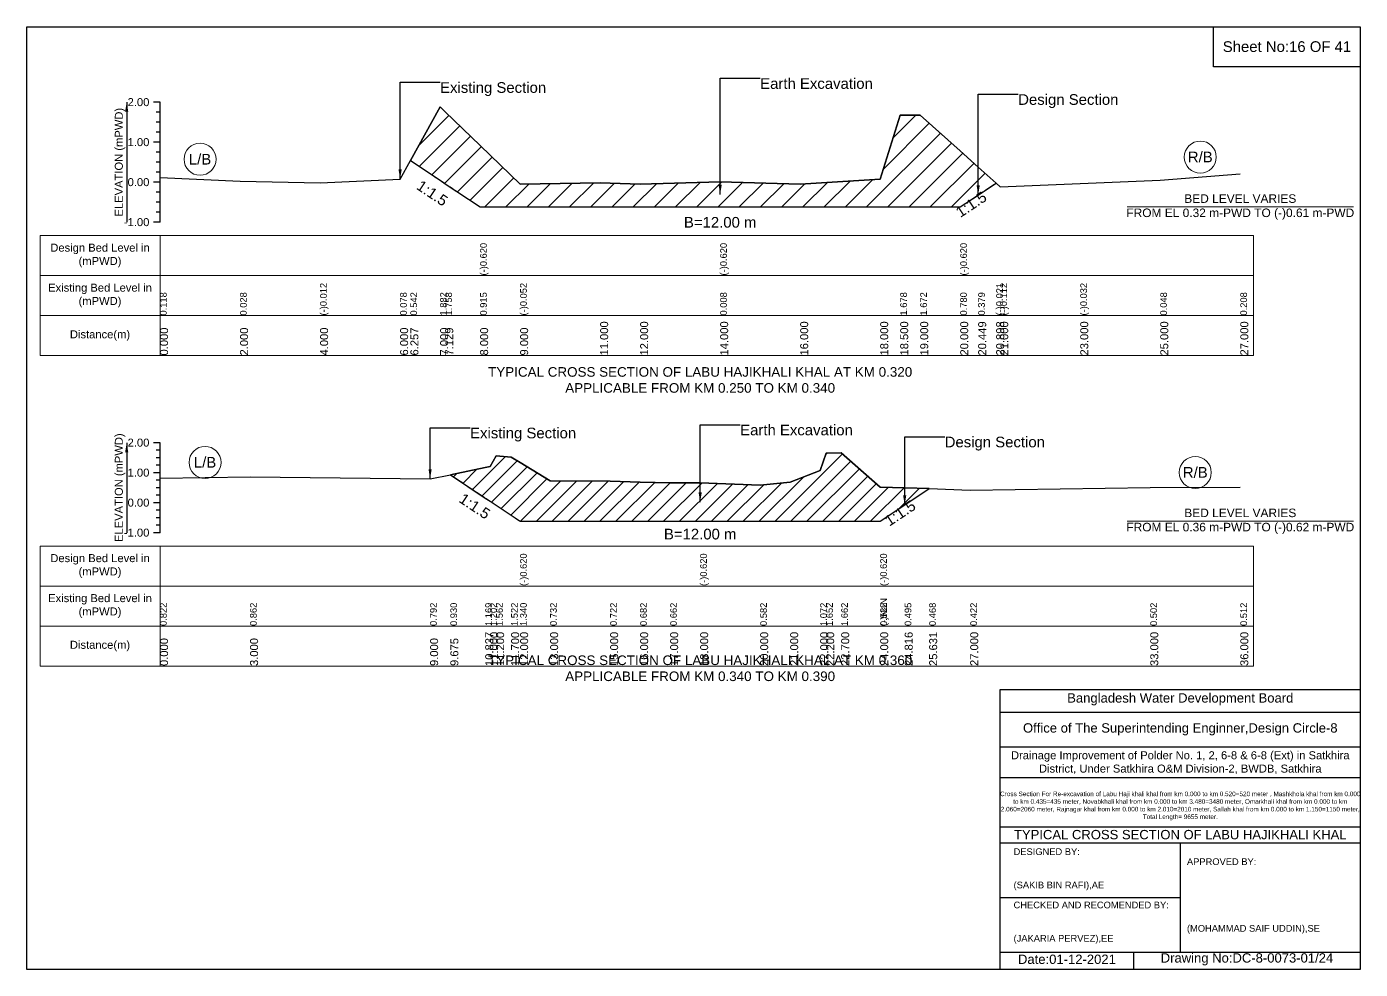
# Model space of a CAD drawing. Header units: inches. Extents: x 93000 to 506000, y -4242 to 0.
# Drawn here: x 250000 to 256000, y -4242 to 0 of the extents above; entities that cross this region are included whole.
import ezdxf

# ---------------------------------------------------------------- set-up
doc = ezdxf.new("R2010")
doc.units = ezdxf.units.IN
doc.header["$LTSCALE"] = 7
doc.header["$MEASUREMENT"] = 0
doc.linetypes.add('DASHED', pattern=[0.75, 0.5, -0.25])
for name, color, linetype, lineweight in [('Cross section Data Border', 7, 'Continuous', 9), ('Cross Section Labels', 7, 'Continuous', 9), ('Design_Bed_Level for Xsection', 7, 'DASHED', 25), ('Existing_Bed_Level for Xsection', 7, 'Continuous', 25), ('Long Section Labels', 7, 'Continuous', 9)]:
    doc.layers.add(name, color=color, linetype=linetype, lineweight=lineweight)
doc.styles.get("Standard").update_dxf_attribs({"font": 'arial.ttf'})
doc.dimstyles.get("Standard").update_dxf_attribs({"dimtxt": 0.18, "dimasz": 0.18, "dimexe": 0.18, "dimexo": 0.0625, "dimgap": 0.09, "dimtad": 0, "dimtih": 1, "dimtoh": 1, "dimdec": 4, "dimzin": 0, "dimdsep": 46, "dimtxsty": 'Standard', "dimcen": 0.09, "dimadec": 0, "dimazin": 0, "dimtfac": 1, "dimtdec": 4, "dimtofl": 0, "dimtmove": 0, "dimatfit": 3, "dimfxl": 1, "dimtolj": 1, "dimtzin": 0, "dimarcsym": 0})

msp = doc.modelspace()

# ---------------------------------------------------------------- hatches: boundary and pattern name
at = {"layer": 'Existing_Bed_Level for Xsection'}
h = msp.add_hatch(dxfattribs=at)
h.set_pattern_fill('ANSI31', color=256, scale=540, style=0)
h.paths.add_polyline_path([(251726.3, -602.3), (251860, -691.4), (251883.1, -706.9), (252040, -811.4), (252220, -811.4), (252580, -811.4), (252760, -811.4), (253120, -811.4), (253480, -811.4), (253840, -811.4), (253930, -811.4), (254020, -811.4), (254200, -811.4), (254280.8, -757.5), (254361.7, -703.7), (254280.8, -631.5), (254200, -559.4), (254020, -398.9), (253930, -397.8), (253840, -685.8), (253480, -709.2), (253120, -698.4), (252760, -709.2), (252580, -702), (252220, -709.2), (252040, -535.1), (251883.1, -383.5), (251860, -361.1)])
h = msp.add_hatch(dxfattribs=at)
h.set_pattern_fill('ANSI31', color=256, scale=405, style=0)
h.paths.add_polyline_path([(251906.1, -2016.4), (252063, -2121), (252085, -2135.7), (252112, -2153.7), (252179.5, -2198.7), (252220, -2225.7), (252355, -2225.7), (252625, -2225.7), (252760, -2225.7), (252895, -2225.7), (253030, -2225.7), (253300, -2225.7), (253435, -2225.7), (253570, -2225.7), (253597, -2225.7), (253664.5, -2225.7), (253840, -2225.7), (253950.1, -2152.3), (254060.2, -2078.8), (253950.1, -2075.2), (253840, -2071.5), (253664.5, -1917.6), (253597, -1919), (253570, -1997.2), (253435, -2049.9), (253300, -2063.4), (253030, -2052.6), (252895, -2052.6), (252760, -2049.9), (252625, -2044.5), (252355, -2043.2), (252220, -1961.1), (252179.5, -1936.5), (252112, -1931.1), (252085, -1979.7), (252063, -1984.2)])

# ---------------------------------------------------------------- linework, layer by layer
for points in [[(250000, 0), (256000, 0), (256000, -4242), (250000, -4242)], [(255340, 0), (256000, 0), (256000, -180), (255340, -180)]]:
    msp.add_lwpolyline(points, close=True)
for points in [[(254380, -4242), (254380, -2982), (256000, -2982)], [(254380, -3084), (256000, -3084)], [(254380, -3240), (256000, -3240)], [(254380, -3378), (256000, -3378)], [(254380, -3600), (256000, -3600)], [(254380, -3672), (256000, -3672)], [(255190, -3672), (255190, -4164)], [(254380, -3918), (255190, -3918)], [(254380, -4164), (256000, -4164)], [(254980, -4164), (254980, -4242)]]:
    msp.add_lwpolyline(points)
at = {"layer": 'Cross section Data Border'}
for points in [[(250060, -939.8), (255520, -939.8), (255520, -1479.8), (250060, -1479.8)], [(250060, -2337), (255520, -2337), (255520, -2877), (250060, -2877)]]:
    msp.add_lwpolyline(points, close=True, dxfattribs=at)
for points in [[(250600, -939.8), (250600, -1479.8)], [(250060, -1119.8), (255520, -1119.8)], [(250060, -1299.8), (255520, -1299.8)], [(250600, -2337), (250600, -2877)], [(250060, -2517), (255520, -2517)], [(250060, -2697), (255520, -2697)]]:
    msp.add_lwpolyline(points, dxfattribs=at)
at = {"layer": 'Cross Section Labels'}
for points in [[(254951, -811.4), (255969, -811.4)], [(254951, -2225.7), (255969, -2225.7)]]:
    msp.add_lwpolyline(points, dxfattribs=at)
for centre in [(250780, -596.7), (255280, -586.8), (250802.5, -1960.8), (255257.5, -2006)]:
    msp.add_circle(centre, 72, dxfattribs=at)
at = {"layer": 'Design_Bed_Level for Xsection'}
for points in [[(251726.3, -602.3), (251883.1, -706.9), (252040, -811.4), (253120, -811.4), (254200, -811.4), (254280.8, -757.5), (254361.7, -703.7)], [(251906.1, -2016.4), (252063, -2121), (252220, -2225.7), (253030, -2225.7), (253840, -2225.7), (253950.1, -2152.3), (254060.2, -2078.8)]]:
    msp.add_lwpolyline(points, dxfattribs=at)
at = {"layer": 'Existing_Bed_Level for Xsection'}
for points in [[(250600, -339.8), (250570, -339.8)], [(250600, -879.8), (250600, -699.8), (250600, -519.8), (250600, -339.8)], [(250600, -384.8), (250582, -384.8)], [(250600, -678.6), (250960, -694.8), (251320, -702), (251680, -685.8), (251726.3, -602.3), (251860, -361.1), (251883.1, -383.5), (252040, -535.1), (252040, -535.1), (252220, -709.2), (252580, -702), (252760, -709.2), (253120, -698.4), (253120, -698.4), (253480, -709.2), (253840, -685.8), (253930, -397.8), (254020, -398.9), (254200, -559.4), (254200, -559.4), (254280.8, -631.5), (254361.7, -703.7), (254380, -720), (254740, -705.6), (255100, -691.2), (255460, -662.4)], [(250600, -429.8), (250582, -429.8)], [(250600, -474.8), (250582, -474.8)], [(250600, -519.8), (250570, -519.8)], [(250600, -564.8), (250582, -564.8)], [(250600, -609.8), (250582, -609.8)], [(250600, -654.8), (250582, -654.8)], [(250600, -699.8), (250570, -699.8)], [(250600, -744.8), (250582, -744.8)], [(250600, -789.8), (250582, -789.8)], [(250600, -834.8), (250582, -834.8)], [(250600, -879.8), (250570, -879.8)], [(250600, -1872), (250570, -1872)], [(250600, -1905.7), (250582, -1905.7)], [(250600, -2277), (250600, -2142), (250600, -2007), (250600, -1872)], [(250600, -2031), (251005, -2025.6), (251815, -2035), (251906.1, -2016.4), (252063, -1984.2), (252085, -1979.7), (252112, -1931.1), (252179.5, -1936.5), (252220, -1961.1), (252220, -1961.1), (252355, -2043.2), (252625, -2044.5), (252760, -2049.9), (252895, -2052.6), (253030, -2052.6), (253030, -2052.6), (253300, -2063.4), (253435, -2049.9), (253570, -1997.2), (253597, -1919), (253664.5, -1917.6), (253840, -2071.5), (253840, -2071.5), (253950.1, -2075.2), (254060.2, -2078.8), (254245, -2085), (255055, -2074.2), (255460, -2072.8)], [(250600, -1939.5), (250582, -1939.5)], [(250600, -1973.2), (250582, -1973.2)], [(250600, -2007), (250570, -2007)], [(250600, -2040.7), (250582, -2040.7)], [(250600, -2074.5), (250582, -2074.5)], [(250600, -2142), (250570, -2142)], [(250600, -2108.2), (250582, -2108.2)], [(250600, -2175.7), (250582, -2175.7)], [(250600, -2209.5), (250582, -2209.5)], [(250600, -2277), (250570, -2277)], [(250600, -2243.2), (250582, -2243.2)]]:
    msp.add_lwpolyline(points, dxfattribs=at)
for points in [[(251726.3, -602.3), (251860, -691.4), (251883.1, -706.9), (252040, -811.4), (252040, -811.4), (252220, -811.4), (252580, -811.4), (252760, -811.4), (253120, -811.4), (253120, -811.4), (253480, -811.4), (253840, -811.4), (253930, -811.4), (254020, -811.4), (254200, -811.4), (254200, -811.4), (254280.8, -757.5), (254361.7, -703.7), (254280.8, -631.5), (254200, -559.4), (254200, -559.4), (254020, -398.9), (253930, -397.8), (253840, -685.8), (253480, -709.2), (253120, -698.4), (253120, -698.4), (252760, -709.2), (252580, -702), (252220, -709.2), (252040, -535.1), (252040, -535.1), (251883.1, -383.5), (251860, -361.1)], [(251906.1, -2016.4), (251906.1, -2016.4), (252063, -2121), (252085, -2135.7), (252112, -2153.7), (252179.5, -2198.7), (252220, -2225.7), (252220, -2225.7), (252355, -2225.7), (252625, -2225.7), (252760, -2225.7), (252895, -2225.7), (253030, -2225.7), (253030, -2225.7), (253300, -2225.7), (253435, -2225.7), (253570, -2225.7), (253597, -2225.7), (253664.5, -2225.7), (253840, -2225.7), (253840, -2225.7), (253950.1, -2152.3), (254060.2, -2078.8), (254060.2, -2078.8), (254060.2, -2078.8), (253950.1, -2075.2), (253840, -2071.5), (253840, -2071.5), (253664.5, -1917.6), (253597, -1919), (253570, -1997.2), (253435, -2049.9), (253300, -2063.4), (253030, -2052.6), (253030, -2052.6), (252895, -2052.6), (252760, -2049.9), (252625, -2044.5), (252355, -2043.2), (252220, -1961.1), (252220, -1961.1), (252179.5, -1936.5), (252112, -1931.1), (252085, -1979.7), (252063, -1984.2), (251906.1, -2016.4)]]:
    msp.add_lwpolyline(points, close=True, dxfattribs=at)

# ---------------------------------------------------------------- texts
at = {"attachment_point": 5}
for s, insert, char_height in [('Sheet No:16 OF 41', (255670, -90), 48), ('Bangladesh Water Development Board', (255190, -3027), 42), ('Office of The Superintending Enginner,Design Circle-8', (255190, -3162), 42)]:
    msp.add_mtext(s, dxfattribs=dict(at, insert=insert, char_height=char_height))
for s, insert, char_height, width, attachment_point in [('Drainage Improvement of Polder No. 1, 2, 6-8 & 6-8 (Ext) in Satkhira District, Under Satkhira O&M Division-2, BWDB, Satkhira', (255190, -3312), 36, 1680, 5), ('Cross Section For Re-excavation of Labu Haji khali khal from km 0.000 to km 0.520=520 meter , Mashkhola khal from km 0.000 to km 0.435=435 meter, Novabkhali khal from km 0.000 to km 3.480=3480 meter, Omarkhali khal from km 0.000 to km 2.060=2060 meter, Rajnagar khal from km 0.000 to km 2.010=2010 meter, Sallah khal from km 0.000 to km 1.150=1150 meter, Total Length= 9655 meter. ', (255190, -3507), 20.5611, 1620, 5), ('TYPICAL CROSS SECTION OF LABU HAJIKHALI KHAL', (255190, -3636), 42, 1680, 5), ('DESIGNED BY:^J^J^J(SAKIB BIN RAFI),AE', (254440, -3792), 30, 840, 4), ('APPROVED BY:^J^J^J^J^J^J(MOHAMMAD SAIF UDDIN),SE', (255220, -3912), 30, 840, 4), ('CHECKED AND RECOMENDED BY:^J^J^J(JAKARIA PERVEZ),EE', (254440, -4032), 30, 840, 4), ('Date:01-12-2021', (254680, -4197), 42, 840, 5), ('Drawing No:DC-8-0073-01/24', (255490, -4197), 42, 1320, 5)]:
    msp.add_mtext(s, dxfattribs=dict(insert=insert, char_height=char_height, width=width, attachment_point=attachment_point))
at = {"layer": 'Cross section Data Border', "char_height": 36, "width": 480, "attachment_point": 5}
for s, insert in [('Design Bed Level in (mPWD)', (250330, -1029.8)), ('Existing Bed Level in (mPWD)', (250330, -1209.8)), ('Distance(m)', (250330, -1389.8)), ('Design Bed Level in (mPWD)', (250330, -2427)), ('Existing Bed Level in (mPWD)', (250330, -2607)), ('Distance(m)', (250330, -2787))]:
    msp.add_mtext(s, dxfattribs=dict(at, insert=insert))
at = {"layer": 'Cross Section Labels'}
for s, insert, char_height, attachment_point in [('Earth Excavation', (253300, -231.8), 48, 1), ('Existing Section', (251860, -249.8), 48, 1), ('Design Section', (254460.8, -303.8), 48, 1), ('L/B', (250780, -596.7), 48, 5), ('R/B', (255280, -586.8), 48, 5), ('BED LEVEL VARIES ^JFROM EL 0.32 m-PWD TO (-)0.61 m-PWD', (255460, -811.4), 38.4, 5), ('B=12.00 m', (253120, -856.4), 48, 2), ('TYPICAL CROSS SECTION OF LABU HAJIKHALI KHAL AT KM 0.320^JAPPLICABLE FROM KM 0.250 TO KM 0.340', (253030, -1590), 43.2, 5), ('Earth Excavation', (253210, -1791), 48, 1), ('Existing Section', (251995, -1804.5), 48, 1), ('Design Section', (254130.1, -1845), 48, 1), ('L/B', (250802.5, -1960.8), 48, 5), ('R/B', (255257.5, -2006), 48, 5), ('BED LEVEL VARIES ^JFROM EL 0.36 m-PWD TO (-)0.62 m-PWD', (255460, -2225.7), 38.4, 5), ('B=12.00 m', (253030, -2259.4), 48, 2), ('TYPICAL CROSS SECTION OF LABU HAJIKHALI KHAL AT KM 0.360^JAPPLICABLE FROM KM 0.340 TO KM 0.390', (253030, -2887.5), 43.2, 5)]:
    msp.add_mtext(s, dxfattribs=dict(at, insert=insert, char_height=char_height, attachment_point=attachment_point))
at = {"layer": 'Cross Section Labels', "char_height": 48, "attachment_point": 2}
for insert, rotation in [((251838.1, -729.4), 326.30993), ((254235.8, -780), 33.69007), ((252029.3, -2137.9), 326.30993), ((253916.4, -2169.1), 33.69007)]:
    msp.add_mtext('1:1.5', dxfattribs=dict(at, insert=insert, rotation=rotation))
at = {"layer": 'Existing_Bed_Level for Xsection', "char_height": 36, "attachment_point": 6}
for s, insert in [('2.00', (250552, -339.8)), ('1.00', (250552, -519.8)), ('0.00', (250552, -699.8)), ('-1.00', (250552, -879.8)), ('2.00', (250552, -1872)), ('1.00', (250552, -2007)), ('0.00', (250552, -2142)), ('-1.00', (250552, -2277))]:
    msp.add_mtext(s, dxfattribs=dict(at, insert=insert))
at = {"layer": 'Existing_Bed_Level for Xsection', "char_height": 36, "attachment_point": 5, "rotation": 90}
for insert in [(250420, -609.8), (250420, -2074.5)]:
    msp.add_mtext('ELEVATION (mPWD)', dxfattribs=dict(at, insert=insert))
at = {"layer": 'Long Section Labels', "attachment_point": 1, "rotation": 90}
for s, insert, char_height in [('(-)0.620', (252040, -1119.8), 30), ('(-)0.620', (253120, -1119.8), 30), ('(-)0.620', (254200, -1119.8), 30), ('0.118', (250600, -1299.8), 30), ('0.028', (250960, -1299.8), 30), ('(-)0.012', (251320, -1299.8), 30), ('(-)0.012', (251320, -1299.8), 30), ('0.078', (251680, -1299.8), 30), ('0.078', (251680, -1299.8), 30), ('0.542', (251726.3, -1299.8), 30), ('1.882', (251860, -1299.8), 30), ('1.758', (251883.1, -1299.8), 30), ('0.915', (252040, -1299.8), 30), ('0.915', (252040, -1299.8), 30), ('0.915', (252040, -1299.8), 30), ('(-)0.052', (252220, -1299.8), 30), ('(-)0.052', (252220, -1299.8), 30), ('(-)0.052', (252220, -1299.8), 30), ('0.008', (253120, -1299.8), 30), ('0.008', (253120, -1299.8), 30), ('0.008', (253120, -1299.8), 30), ('1.678', (253930, -1299.8), 30), ('1.672', (254020, -1299.8), 30), ('0.780', (254200, -1299.8), 30), ('0.780', (254200, -1299.8), 30), ('0.780', (254200, -1299.8), 30), ('0.379', (254280.8, -1299.8), 30), ('(-)0.021', (254361.7, -1299.8), 30), ('(-)0.112', (254380, -1299.8), 30), ('(-)0.032', (254740, -1299.8), 30), ('0.048', (255100, -1299.8), 30), ('0.208', (255460, -1299.8), 30), ('0.000', (250600, -1479.8), 36), ('2.000', (250960, -1479.8), 36), ('4.000', (251320, -1479.8), 36), ('6.000', (251680, -1479.8), 36), ('6.257', (251726.3, -1479.8), 36), ('7.000', (251860, -1479.8), 36), ('7.129', (251883.1, -1479.8), 36), ('8.000', (252040, -1479.8), 36), ('8.000', (252040, -1479.8), 36), ('8.000', (252040, -1479.8), 36), ('9.000', (252220, -1479.8), 36), ('11.000', (252580, -1479.8), 36), ('12.000', (252760, -1479.8), 36), ('14.000', (253120, -1479.8), 36), ('14.000', (253120, -1479.8), 36), ('14.000', (253120, -1479.8), 36), ('16.000', (253480, -1479.8), 36), ('18.000', (253840, -1479.8), 36), ('18.500', (253930, -1479.8), 36), ('19.000', (254020, -1479.8), 36), ('20.000', (254200, -1479.8), 36), ('20.000', (254200, -1479.8), 36), ('20.000', (254200, -1479.8), 36), ('20.449', (254280.8, -1479.8), 36), ('20.898', (254361.7, -1479.8), 36), ('21.000', (254380, -1479.8), 36), ('23.000', (254740, -1479.8), 36), ('25.000', (255100, -1479.8), 36), ('27.000', (255460, -1479.8), 36), ('(-)0.620', (252220, -2517), 30), ('(-)0.620', (253030, -2517), 30), ('(-)0.620', (253840, -2517), 30), ('(-)NaN', (253840, -2697), 30), ('0.822', (250600, -2697), 30), ('0.862', (251005, -2697), 30), ('0.792', (251815, -2697), 30), ('0.930', (251906.1, -2697), 30), ('1.169', (252063, -2697), 30), ('1.202', (252085, -2697), 30), ('1.562', (252112, -2697), 30), ('1.522', (252179.5, -2697), 30), ('1.340', (252220, -2697), 30), ('1.340', (252220, -2697), 30), ('1.340', (252220, -2697), 30), ('0.732', (252355, -2697), 30), ('0.722', (252625, -2697), 30), ('0.682', (252760, -2697), 30), ('0.682', (252760, -2697), 30), ('0.662', (252895, -2697), 30), ('0.662', (252895, -2697), 30), ('0.662', (252895, -2697), 30), ('0.662', (252895, -2697), 30), ('0.582', (253300, -2697), 30), ('1.072', (253570, -2697), 30), ('1.652', (253597, -2697), 30), ('1.662', (253664.5, -2697), 30), ('0.522', (253840, -2697), 30), ('0.522', (253840, -2697), 30), ('0.495', (253950.1, -2697), 30), ('0.468', (254060.2, -2697), 30), ('0.422', (254245, -2697), 30), ('0.502', (255055, -2697), 30), ('0.512', (255460, -2697), 30), ('0.000', (250600, -2877), 36), ('3.000', (251005, -2877), 36), ('9.000', (251815, -2877), 36), ('9.675', (251906.1, -2877), 36), ('10.837', (252063, -2877), 36), ('11.000', (252085, -2877), 36), ('11.200', (252112, -2877), 36), ('11.700', (252179.5, -2877), 36), ('12.000', (252220, -2877), 36), ('12.000', (252220, -2877), 36), ('12.000', (252220, -2877), 36), ('13.000', (252355, -2877), 36), ('15.000', (252625, -2877), 36), ('16.000', (252760, -2877), 36), ('17.000', (252895, -2877), 36), ('18.000', (253030, -2877), 36), ('18.000', (253030, -2877), 36), ('18.000', (253030, -2877), 36), ('20.000', (253300, -2877), 36), ('21.000', (253435, -2877), 36), ('22.000', (253570, -2877), 36), ('22.200', (253597, -2877), 36), ('22.700', (253664.5, -2877), 36), ('24.000', (253840, -2877), 36), ('24.000', (253840, -2877), 36), ('24.000', (253840, -2877), 36), ('24.816', (253950.1, -2877), 36), ('25.631', (254060.2, -2877), 36), ('27.000', (254245, -2877), 36), ('33.000', (255055, -2877), 36), ('36.000', (255460, -2877), 36)]:
    msp.add_mtext(s, dxfattribs=dict(at, insert=insert, char_height=char_height))

# ---------------------------------------------------------------- leaders
at = {"layer": 'Cross Section Labels', "annotation_type": 0, "has_hookline": 1, "hookline_direction": 0}
for points, text_width in [([(253120, -754.9), (253120, -231.8), (253299.9, -231.8)], 497), ([(251680, -685.8), (251680, -249.8), (251859.9, -249.8)], 467.2), ([(254280.8, -757.5), (254280.8, -303.8), (254460.7, -303.8)], 441.2), ([(253030, -2139.1), (253030, -1791), (253209.9, -1791)], 497), ([(251815, -2035), (251815, -1804.5), (251994.9, -1804.5)], 467.2), ([(253950.1, -2152.3), (253950.1, -1845), (254130, -1845)], 441.2)]:
    msp.add_leader(points, dimstyle='Standard', override={"dimasz": 43.2}, dxfattribs=dict(at, text_width=text_width))
at = {"layer": 'Existing_Bed_Level for Xsection'}
for points in [[(250450, -339.8), (250450, -879.8)], [(250450, -1872), (250450, -2277)]]:
    msp.add_leader(points, dimstyle='Standard', override={"dimasz": 43.2}, dxfattribs=at)

doc.saveas('drawing.dxf')
